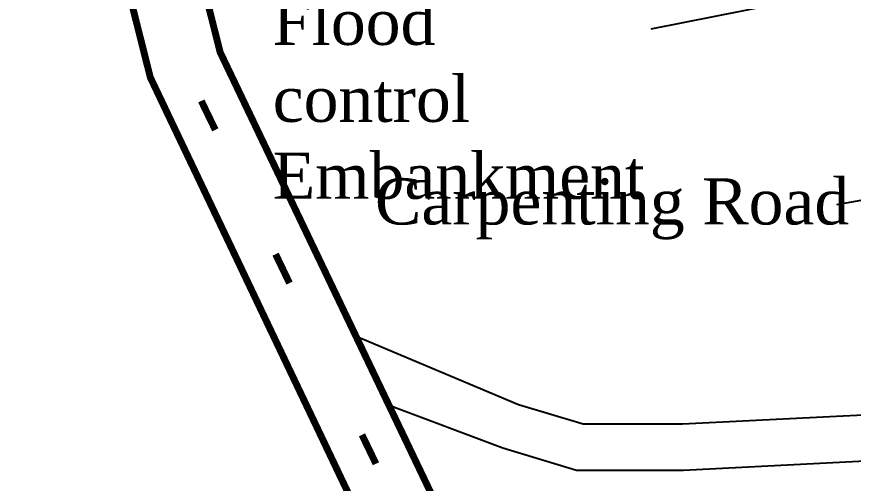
# Model space of a CAD drawing. Header units: inches. Extents: x -340059099 to 1458168, y 1119167 to 1294232938.
# Drawn here: x 465663 to 467475, y 2616364 to 2617375 of the extents above; entities that cross this region are included whole.
import ezdxf

# ---------------------------------------------------------------- set-up
doc = ezdxf.new("R2010")
doc.units = ezdxf.units.IN
doc.header["$MEASUREMENT"] = 0
doc.layers.add('Text', color=7, linetype='Continuous')
doc.styles.add('Text', font='times.ttf', dxfattribs={"height": 240})

msp = doc.modelspace()

# ---------------------------------------------------------------- linework, layer by layer
at = {"layer": 'Text', "const_width": 15}
for points in [[(461974.1, 2617806.4), (462343, 2617752.9), (462592.4, 2617725.3), (462946.7, 2617761.4), (463611.6, 2617874.7), (463922.8, 2617917.6), (464305.1, 2617961.4), (464459.3, 2617958.8), (464676.8, 2617901.1), (464858.4, 2617887.2), (465160.6, 2617846), (465359.6, 2617784), (465558.7, 2617763.7), (465701, 2617763.7), (465796.4, 2617747.7), (465894.5, 2617722.8), (466027.3, 2617600.5), (466103.6, 2617297.8), (467445.9, 2614491.3)], [(461945.3, 2617648.9), (462322.7, 2617594.2), (462591.7, 2617564.4), (462968.3, 2617602.8), (463636, 2617716.5), (463942.8, 2617758.8), (464312.9, 2617801.2), (464437.1, 2617799.2), (464650, 2617742.7), (464841.5, 2617728), (465125.8, 2617689.2), (465327.4, 2617626.5), (465550.5, 2617603.7), (465687.7, 2617603.7), (465763.3, 2617591), (465815.8, 2617577.7), (465883.8, 2617515.1), (465952.3, 2617243.2), (467259.7, 2614498.1)], [(466093.1, 2617129.6), (466062.8, 2617192.2)], [(466253.9, 2616797.6), (466223.7, 2616860.3)], [(466441.2, 2616406.3), (466410.9, 2616469)]]:
    msp.add_lwpolyline(points, dxfattribs=at)
at = {"layer": 'Text'}
for points in [[(467721.1, 2617703), (467584.3, 2617456.3), (467037, 2617347.5)], [(468078.4, 2617657.6), (468045.5, 2617410.3), (468000.1, 2617182), (467847.1, 2616764.4), (467735, 2616536.9), (467702.7, 2616515.6), (467540.6, 2616513.9), (467105.2, 2616491.9), (466890.4, 2616491.9), (466750, 2616534.2), (466398.3, 2616681.6)], [(468177.5, 2617644.4), (468144.2, 2617393.9), (468096.7, 2617154.9), (467939.2, 2616724.9), (467812.7, 2616468.4), (467733.2, 2616415.9), (467543.7, 2616413.9), (467107.7, 2616391.9), (466875.7, 2616391.9), (466716.2, 2616439.9), (466469.5, 2616532.7)], [(467994, 2617181.4), (467759.7, 2617024.4), (467438.7, 2616966.8)]]:
    msp.add_lwpolyline(points, dxfattribs=at)
at = {"layer": 'Text', "color": 1}
msp.add_circle((469844, 2616428.5), 81808, dxfattribs=at)

# ---------------------------------------------------------------- texts
at = {"layer": 'Text', "insert": (466217.5, 2617413.6), "char_height": 100, "width": 806.536, "attachment_point": 1, "style": 'Text'}
msp.add_mtext('Flood control Embankment ', dxfattribs=at)
at = {"layer": 'Text', "insert": (466439, 2617024.6), "char_height": 100, "attachment_point": 1, "style": 'Text'}
msp.add_mtext('Carpenting Road', dxfattribs=at)

doc.saveas('drawing.dxf')
